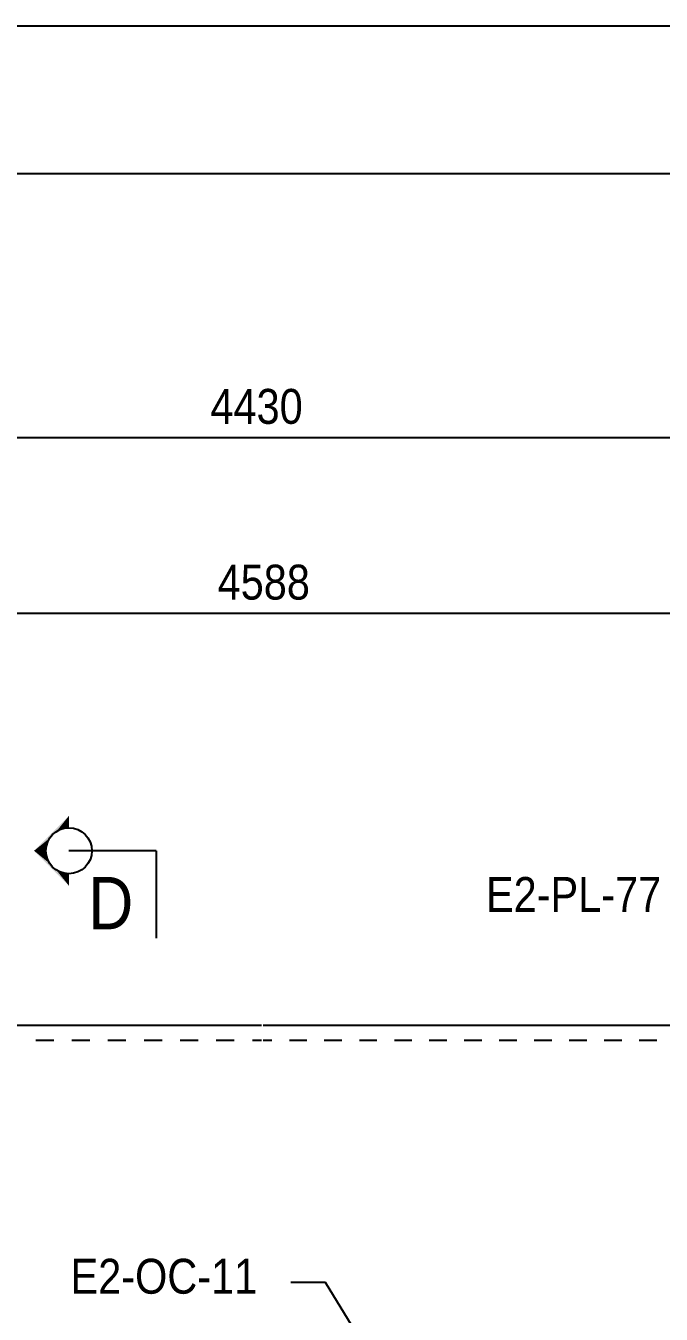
# Model space of a CAD drawing. Header units: millimetres. Extents: x 67 to 383, y 106 to 148.
# Drawn here: x 177.48 to 183.34, y 136.07 to 147.94 of the extents above; entities that cross this region are included whole.
import ezdxf

# ---------------------------------------------------------------- set-up
doc = ezdxf.new("R2010")
doc.units = ezdxf.units.MM
doc.linetypes.add('XKITLINE00', pattern=[0])
doc.styles.add('ARIAL', font='ARIAL.TTF')

msp = doc.modelspace()

# ---------------------------------------------------------------- linework, layer by layer
at = {"color": 5, "linetype": 'XKITLINE00'}
msp.add_line((150.227, 147.943), (216.994, 147.943), dxfattribs=at)
at = {"linetype": 'XKITLINE00'}
for p, q in [((153.347, 146.581), (215.026, 146.581)), ((175.485, 144.149), (183.838, 144.149)), ((174.973, 142.529), (184.482, 142.529)), ((178.685, 140.339), (177.88, 140.339)), ((178.685, 140.339), (178.685, 139.534)), ((177.74, 138.59), (177.574, 138.59)), ((178.073, 138.59), (177.906, 138.59)), ((178.405, 138.59), (178.239, 138.59)), ((178.738, 138.59), (178.572, 138.59)), ((179.071, 138.59), (178.905, 138.59)), ((179.404, 138.59), (179.237, 138.59)), ((179.653, 138.59), (179.57, 138.59)), ((179.75, 138.59), (179.669, 138.59)), ((180.072, 138.59), (179.911, 138.59)), ((180.394, 138.59), (180.233, 138.59)), ((180.717, 138.59), (180.556, 138.59)), ((181.039, 138.59), (180.878, 138.59)), ((181.361, 138.59), (181.2, 138.59)), ((181.684, 138.59), (181.522, 138.59)), ((182.006, 138.59), (181.845, 138.59)), ((182.328, 138.59), (182.167, 138.59)), ((182.65, 138.59), (182.489, 138.59)), ((182.973, 138.59), (182.812, 138.59)), ((183.295, 138.59), (183.134, 138.59)), ((180.245, 136.36), (179.923, 136.36)), ((180.881, 135.318), (180.245, 136.36))]:
    msp.add_line(p, q, dxfattribs=at)
at = {"color": 2, "linetype": 'XKITLINE00'}
for p, q in [((175.133, 138.73), (179.653, 138.73)), ((179.669, 138.73), (184.043, 138.73))]:
    msp.add_line(p, q, dxfattribs=at)
at = {"linetype": 'XKITLINE00'}
msp.add_circle((177.88, 140.339), 0.212, dxfattribs=at)
at = {"linetype": 'Continuous'}
for points in [[(177.88, 140.66), (177.559, 140.339), (177.717, 140.472)], [(177.88, 140.66), (177.717, 140.472), (177.731, 140.488)], [(177.88, 140.66), (177.731, 140.488), (177.747, 140.502)], [(177.88, 140.66), (177.747, 140.502), (177.763, 140.514)], [(177.88, 140.66), (177.763, 140.514), (177.781, 140.525)], [(177.88, 140.66), (177.781, 140.525), (177.8, 140.534)], [(177.88, 140.66), (177.8, 140.534), (177.819, 140.541)], [(177.88, 140.66), (177.819, 140.541), (177.839, 140.546)], [(177.88, 140.66), (177.839, 140.546), (177.86, 140.55)], [(177.88, 140.551), (177.88, 140.66), (177.86, 140.55)], [(177.559, 140.339), (177.705, 140.456), (177.717, 140.472)], [(177.559, 140.339), (177.694, 140.438), (177.705, 140.456)], [(177.559, 140.339), (177.685, 140.419), (177.694, 140.438)], [(177.559, 140.339), (177.678, 140.4), (177.685, 140.419)], [(177.559, 140.339), (177.673, 140.38), (177.678, 140.4)], [(177.559, 140.339), (177.669, 140.359), (177.673, 140.38)], [(177.559, 140.339), (177.668, 140.339), (177.669, 140.359)], [(177.559, 140.339), (177.88, 140.017), (177.746, 140.175)], [(177.559, 140.339), (177.746, 140.175), (177.731, 140.189)], [(177.559, 140.339), (177.731, 140.189), (177.717, 140.204)], [(177.559, 140.339), (177.717, 140.204), (177.704, 140.221)], [(177.559, 140.339), (177.704, 140.221), (177.694, 140.239)], [(177.559, 140.339), (177.694, 140.239), (177.685, 140.258)], [(177.559, 140.339), (177.685, 140.258), (177.677, 140.277)], [(177.559, 140.339), (177.677, 140.277), (177.672, 140.297)], [(177.559, 140.339), (177.672, 140.297), (177.669, 140.318)], [(177.559, 140.339), (177.669, 140.318), (177.668, 140.339)], [(177.88, 140.017), (177.763, 140.162), (177.746, 140.175)], [(177.88, 140.017), (177.781, 140.152), (177.763, 140.162)], [(177.88, 140.017), (177.799, 140.143), (177.781, 140.152)], [(177.88, 140.017), (177.819, 140.136), (177.799, 140.143)], [(177.88, 140.017), (177.839, 140.131), (177.819, 140.136)], [(177.88, 140.017), (177.86, 140.127), (177.839, 140.131)], [(177.88, 140.017), (177.88, 140.126), (177.86, 140.127)]]:
    msp.add_solid(points, dxfattribs=at)

# ---------------------------------------------------------------- texts
at = {"color": 3, "style": 'ARIAL', "width": 0.85}
for s, p in [('4430', (179.184, 144.274)), ('4588', (179.25, 142.654)), ('E2-PL-77', (181.722, 139.775)), ('E2-OC-11', (177.895, 136.256))]:
    msp.add_text(s, height=0.3218, dxfattribs=at).set_placement(p)
at = {"color": 1, "style": 'ARIAL', "width": 0.85}
msp.add_text('D', height=0.483, dxfattribs=at).set_placement((178.059, 139.615))

doc.saveas('drawing.dxf')
